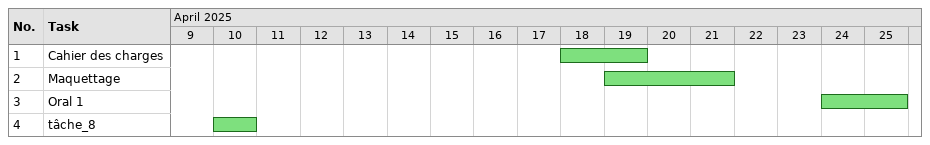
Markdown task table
| ID | Task | Start | Finish |
|---|---|---|---|
| 1 | Cahier des charges | 2025-04-18 | 2025-04-19 |
| 2 | Maquettage | 2025-04-19 | 2025-04-21 |
| 3 | Oral 1 | 2025-04-24 | 2025-04-25 |
| 4 | tâche_8 | 2025-04-10 | 2025-04-10 |
